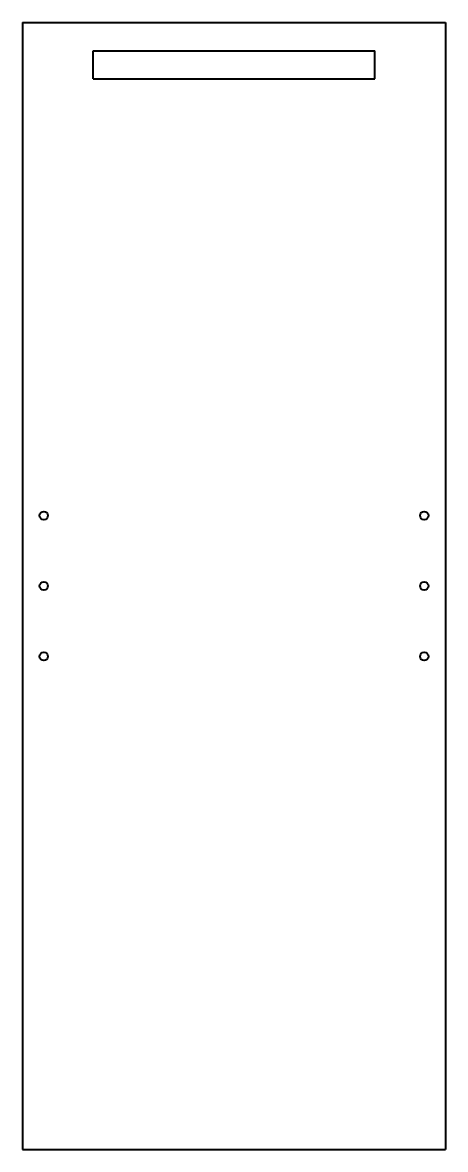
# Model space of a CAD drawing. Header units: millimetres. Extents: x -14.4 to 0.6, y 2.7 to 42.7.
import ezdxf

# ---------------------------------------------------------------- set-up
doc = ezdxf.new("R2010")
doc.units = ezdxf.units.MM
doc.layers.add('Visible', color=7, linetype='Continuous', lineweight=40)

msp = doc.modelspace()

# ---------------------------------------------------------------- linework, layer by layer
at = {"layer": 'Visible'}
for p, q in [((-14.426, 42.725), (0.574, 42.725)), ((-14.426, 42.725), (-14.426, 2.725)), ((0.574, 42.725), (0.574, 2.725)), ((-11.926, 40.725), (-11.926, 41.725)), ((-11.926, 41.725), (-1.926, 41.725)), ((-1.926, 40.725), (-1.926, 41.725)), ((-11.926, 40.725), (-1.926, 40.725)), ((-14.426, 2.725), (0.574, 2.725))]:
    msp.add_line(p, q, dxfattribs=at)
for centre in [(-13.674, 25.225), (-0.177, 25.225), (-13.674, 22.725), (-0.177, 22.725), (-13.674, 20.225), (-0.177, 20.225)]:
    msp.add_circle(centre, 0.15, dxfattribs=at)

doc.saveas('drawing.dxf')
